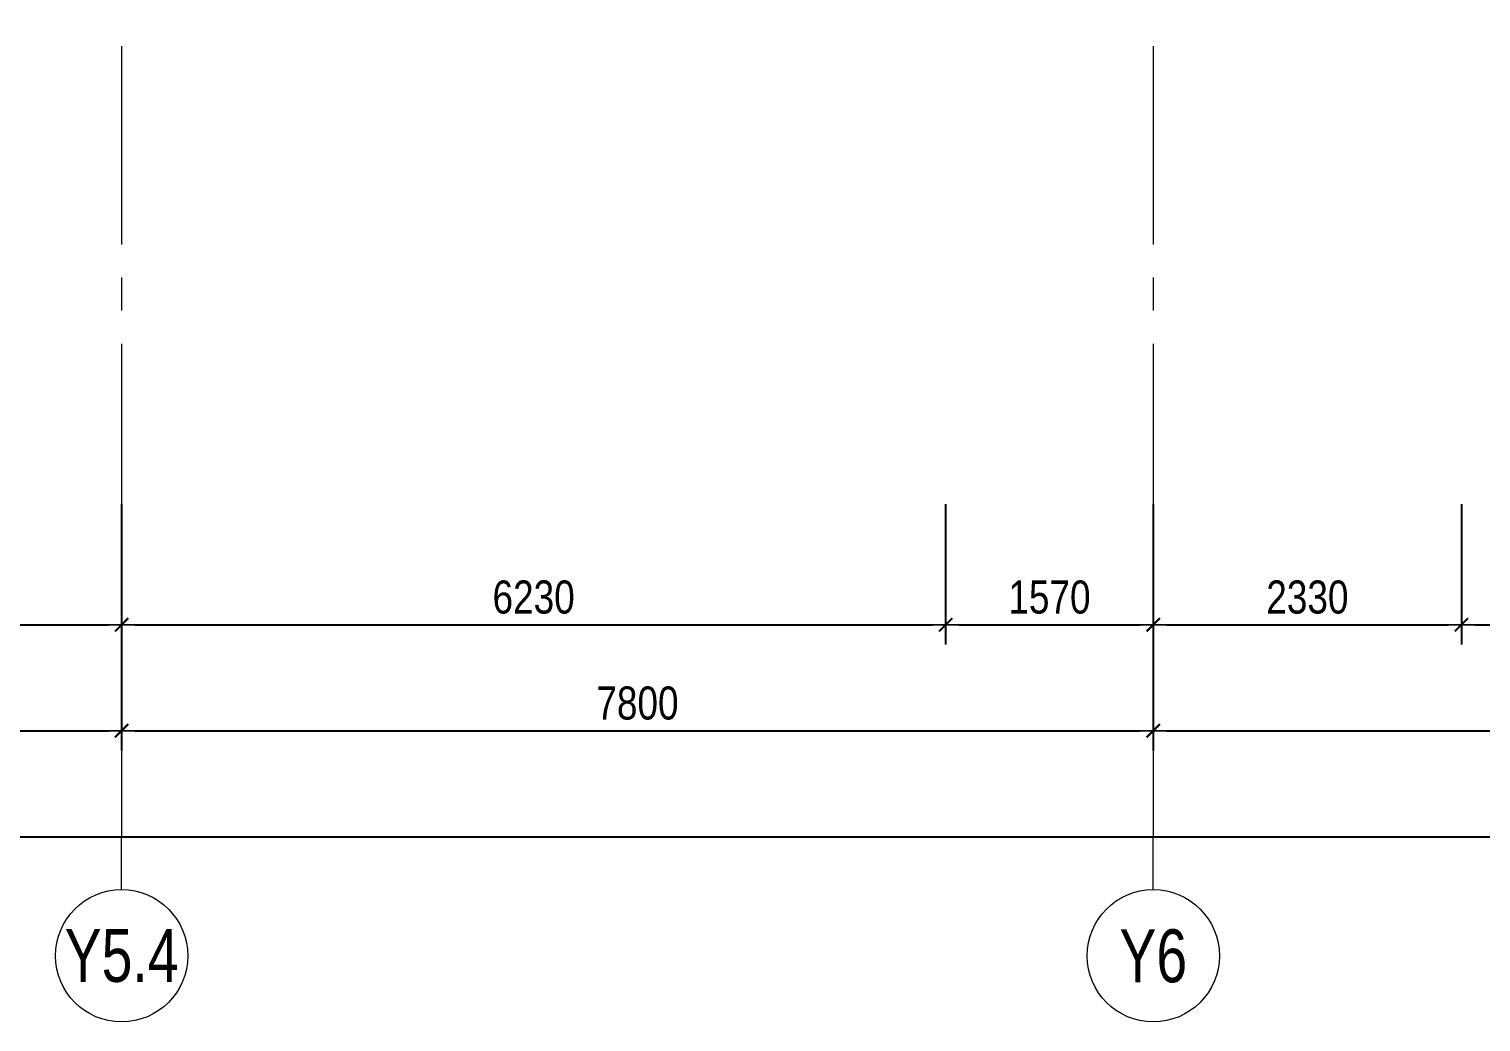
# Model space of a CAD drawing. Header units: millimetres. Extents: x -134772 to 596971, y -129535 to 35703.
# Drawn here: x 102808 to 113785, y -100469 to -92964 of the extents above; entities that cross this region are included whole.
import ezdxf
from ezdxf.enums import TextEntityAlignment as Align

# ---------------------------------------------------------------- set-up
doc = ezdxf.new("R2010")
doc.units = ezdxf.units.MM
doc.header["$MEASUREMENT"] = 0
doc.linetypes.add('POD_Grid$0$CENTER2', pattern=[1.125, 0.75, -0.125, 0.125, -0.125])
doc.layers.get('Defpoints').update_dxf_attribs({"color": 252})
for name, color, linetype, lineweight in [('NDC_S_DIM', 1, 'Continuous', 9), ('POD_Grid$0$NDC_S_AXIS', 5, 'POD_Grid$0$CENTER2', 13), ('POD_Grid$0$NDC_S_SYMBOL', 1, 'Continuous', 15), ('POD_Grid$0$NDC_S_TEXT SYMBOL', 7, 'Continuous', 20)]:
    doc.layers.add(name, color=color, linetype=linetype, lineweight=lineweight)
doc.styles.add('NDC_ARIAL', font='arial.ttf', dxfattribs={"width": 0.8})
doc.styles.add('POD_Grid$0$NDC_ANNO', font='', dxfattribs={"width": 0.8})
doc.styles.get('POD_Grid$0$NDC_ANNO').set_extended_font_data('Dotum')
doc.dimstyles.new('NDC_1-100', dxfattribs={"dimscale": 100, "dimtxt": 2.5, "dimasz": 1, "dimexe": 1.5, "dimexo": 0, "dimgap": 0.8, "dimtad": 1, "dimdec": 0, "dimdsep": 46, "dimtxsty": 'NDC_ARIAL', "dimblk": 'DIMMARK', "dimcen": 49999.938995, "dimdle": 1.5, "dimclrd": 1, "dimclre": 1, "dimclrt": 3, "dimadec": 0, "dimazin": 0, "dimtfac": 1, "dimtdec": 0, "dimtix": 1, "dimtmove": 2, "dimatfit": 3, "dimfxl": 1, "dimarcsym": 0})

# ---------------------------------------------------------------- blocks, each defined once
blk = doc.blocks.new('*U51')
at = {"layer": 'POD_Grid$0$NDC_S_SYMBOL'}
blk.add_line((0, 5), (0, 9), dxfattribs=at)
blk.add_circle((0, 0), 5, dxfattribs=at)
at = {"layer": 'POD_Grid$0$NDC_S_TEXT SYMBOL', "color": 7, "style": 'POD_Grid$0$NDC_ANNO', "width": 0.8}
blk.add_attdef('GRID', text='', height=4, dxfattribs=at).set_placement((0, 0), align=Align.MIDDLE)
blk = doc.blocks.new('DIMMARK')
at = {"layer": 'NDC_S_DIM', "color": 1}
blk.add_line((-1.5, 0), (1, 0), dxfattribs=at)
at = {"layer": 'NDC_S_DIM', "color": 2, "const_width": 0.15}
blk.add_lwpolyline([(-0.5, -0.5), (0.5, 0.5)], dxfattribs=at)
blk = doc.blocks.new('*D859')
at = {"layer": 'Defpoints', "color": 0, "transparency": 16777216}
for p in [(97408, -96556), (103508, -96556), (103508, -97467)]:
    blk.add_point(p, dxfattribs=at)
at = {"layer": 'NDC_S_DIM', "color": 1, "lineweight": -2, "transparency": 16777216}
for p, q in [((97408, -96556), (97408, -97617)), ((103508, -96556), (103508, -97617)), ((97508, -97467), (103408, -97467))]:
    blk.add_line(p, q, dxfattribs=at)
at = {"layer": 'NDC_S_DIM', "color": 1, "lineweight": -2, "transparency": 16777216, "xscale": 100, "yscale": 100, "zscale": 100, "rotation": 180}
blk.add_blockref('DIMMARK', (97408, -97467), dxfattribs=at)
at = {"layer": 'NDC_S_DIM', "color": 1, "lineweight": -2, "transparency": 16777216, "xscale": 100, "yscale": 100, "zscale": 100}
blk.add_blockref('DIMMARK', (103508, -97467), dxfattribs=at)
at = {"layer": 'NDC_S_DIM', "color": 3, "transparency": 16777216, "insert": (100458, -97259), "char_height": 250, "attachment_point": 5, "style": 'NDC_ARIAL'}
blk.add_mtext('6100', dxfattribs=at)
blk = doc.blocks.new('*D862')
at = {"layer": 'Defpoints', "color": 0, "transparency": 16777216}
for p in [(96008, -96556), (138208, -96556), (138208, -99069)]:
    blk.add_point(p, dxfattribs=at)
at = {"layer": 'NDC_S_DIM', "color": 1, "lineweight": -2, "transparency": 16777216}
for p, q in [((96008, -96556), (96008, -99219)), ((138208, -96556), (138208, -99219)), ((96108, -99069), (138108, -99069))]:
    blk.add_line(p, q, dxfattribs=at)
at = {"layer": 'NDC_S_DIM', "color": 1, "lineweight": -2, "transparency": 16777216, "xscale": 100, "yscale": 100, "zscale": 100, "rotation": 180}
blk.add_blockref('DIMMARK', (96008, -99069), dxfattribs=at)
at = {"layer": 'NDC_S_DIM', "color": 1, "lineweight": -2, "transparency": 16777216, "xscale": 100, "yscale": 100, "zscale": 100}
blk.add_blockref('DIMMARK', (138208, -99069), dxfattribs=at)
at = {"layer": 'NDC_S_DIM', "color": 3, "transparency": 16777216, "insert": (117108, -98861), "char_height": 250, "attachment_point": 5, "style": 'NDC_ARIAL'}
blk.add_mtext('42200', dxfattribs=at)
blk = doc.blocks.new('*D863')
at = {"layer": 'Defpoints', "color": 0, "transparency": 16777216}
for p in [(97408, -96556), (103508, -96556), (103508, -98268)]:
    blk.add_point(p, dxfattribs=at)
at = {"layer": 'NDC_S_DIM', "color": 1, "lineweight": -2, "transparency": 16777216}
for p, q in [((97408, -96556), (97408, -98418)), ((103508, -96556), (103508, -98418)), ((97508, -98268), (103408, -98268))]:
    blk.add_line(p, q, dxfattribs=at)
at = {"layer": 'NDC_S_DIM', "color": 1, "lineweight": -2, "transparency": 16777216, "xscale": 100, "yscale": 100, "zscale": 100, "rotation": 180}
blk.add_blockref('DIMMARK', (97408, -98268), dxfattribs=at)
at = {"layer": 'NDC_S_DIM', "color": 1, "lineweight": -2, "transparency": 16777216, "xscale": 100, "yscale": 100, "zscale": 100}
blk.add_blockref('DIMMARK', (103508, -98268), dxfattribs=at)
at = {"layer": 'NDC_S_DIM', "color": 3, "transparency": 16777216, "insert": (100458, -98060), "char_height": 250, "attachment_point": 5, "style": 'NDC_ARIAL'}
blk.add_mtext('6100', dxfattribs=at)
blk = doc.blocks.new('*D868')
at = {"layer": 'Defpoints', "color": 0, "transparency": 16777216}
for p in [(103508, -96556), (109738, -96556), (109738, -97467)]:
    blk.add_point(p, dxfattribs=at)
at = {"layer": 'NDC_S_DIM', "color": 1, "lineweight": -2, "transparency": 16777216}
for p, q in [((103508, -96556), (103508, -97617)), ((109738, -96556), (109738, -97617)), ((103608, -97467), (109638, -97467))]:
    blk.add_line(p, q, dxfattribs=at)
at = {"layer": 'NDC_S_DIM', "color": 1, "lineweight": -2, "transparency": 16777216, "xscale": 100, "yscale": 100, "zscale": 100, "rotation": 180}
blk.add_blockref('DIMMARK', (103508, -97467), dxfattribs=at)
at = {"layer": 'NDC_S_DIM', "color": 1, "lineweight": -2, "transparency": 16777216, "xscale": 100, "yscale": 100, "zscale": 100}
blk.add_blockref('DIMMARK', (109738, -97467), dxfattribs=at)
at = {"layer": 'NDC_S_DIM', "color": 3, "transparency": 16777216, "insert": (106623, -97259), "char_height": 250, "attachment_point": 5, "style": 'NDC_ARIAL'}
blk.add_mtext('6230', dxfattribs=at)
blk = doc.blocks.new('*D869')
at = {"layer": 'Defpoints', "color": 0, "transparency": 16777216}
for p in [(103508, -96556), (111308, -96556), (111308, -98268)]:
    blk.add_point(p, dxfattribs=at)
at = {"layer": 'NDC_S_DIM', "color": 1, "lineweight": -2, "transparency": 16777216}
for p, q in [((103508, -96556), (103508, -98418)), ((111308, -96556), (111308, -98418)), ((103608, -98268), (111208, -98268))]:
    blk.add_line(p, q, dxfattribs=at)
at = {"layer": 'NDC_S_DIM', "color": 1, "lineweight": -2, "transparency": 16777216, "xscale": 100, "yscale": 100, "zscale": 100, "rotation": 180}
blk.add_blockref('DIMMARK', (103508, -98268), dxfattribs=at)
at = {"layer": 'NDC_S_DIM', "color": 1, "lineweight": -2, "transparency": 16777216, "xscale": 100, "yscale": 100, "zscale": 100}
blk.add_blockref('DIMMARK', (111308, -98268), dxfattribs=at)
at = {"layer": 'NDC_S_DIM', "color": 3, "transparency": 16777216, "insert": (107408, -98060), "char_height": 250, "attachment_point": 5, "style": 'NDC_ARIAL'}
blk.add_mtext('7800', dxfattribs=at)
blk = doc.blocks.new('*D870')
at = {"layer": 'Defpoints', "color": 0, "transparency": 16777216}
for p in [(109738, -96556), (111308, -96556), (111308, -97467)]:
    blk.add_point(p, dxfattribs=at)
at = {"layer": 'NDC_S_DIM', "color": 1, "lineweight": -2, "transparency": 16777216}
for p, q in [((109738, -96556), (109738, -97617)), ((111308, -96556), (111308, -97617)), ((109838, -97467), (111208, -97467))]:
    blk.add_line(p, q, dxfattribs=at)
at = {"layer": 'NDC_S_DIM', "color": 1, "lineweight": -2, "transparency": 16777216, "xscale": 100, "yscale": 100, "zscale": 100, "rotation": 180}
blk.add_blockref('DIMMARK', (109738, -97467), dxfattribs=at)
at = {"layer": 'NDC_S_DIM', "color": 1, "lineweight": -2, "transparency": 16777216, "xscale": 100, "yscale": 100, "zscale": 100}
blk.add_blockref('DIMMARK', (111308, -97467), dxfattribs=at)
at = {"layer": 'NDC_S_DIM', "color": 3, "transparency": 16777216, "insert": (110523, -97259), "char_height": 250, "attachment_point": 5, "style": 'NDC_ARIAL'}
blk.add_mtext('1570', dxfattribs=at)
blk = doc.blocks.new('*D871')
at = {"layer": 'Defpoints', "color": 0, "transparency": 16777216}
for p in [(111308, -96556), (113638, -96556), (113638, -97467)]:
    blk.add_point(p, dxfattribs=at)
at = {"layer": 'NDC_S_DIM', "color": 1, "lineweight": -2, "transparency": 16777216}
for p, q in [((111308, -96556), (111308, -97617)), ((113638, -96556), (113638, -97617)), ((111408, -97467), (113538, -97467))]:
    blk.add_line(p, q, dxfattribs=at)
at = {"layer": 'NDC_S_DIM', "color": 1, "lineweight": -2, "transparency": 16777216, "xscale": 100, "yscale": 100, "zscale": 100, "rotation": 180}
blk.add_blockref('DIMMARK', (111308, -97467), dxfattribs=at)
at = {"layer": 'NDC_S_DIM', "color": 1, "lineweight": -2, "transparency": 16777216, "xscale": 100, "yscale": 100, "zscale": 100}
blk.add_blockref('DIMMARK', (113638, -97467), dxfattribs=at)
at = {"layer": 'NDC_S_DIM', "color": 3, "transparency": 16777216, "insert": (112473, -97259), "char_height": 250, "attachment_point": 5, "style": 'NDC_ARIAL'}
blk.add_mtext('2330', dxfattribs=at)
blk = doc.blocks.new('*D872')
at = {"layer": 'Defpoints', "color": 0, "transparency": 16777216}
for p in [(111308, -96556), (122908, -96556), (122908, -98268)]:
    blk.add_point(p, dxfattribs=at)
at = {"layer": 'NDC_S_DIM', "color": 1, "lineweight": -2, "transparency": 16777216}
for p, q in [((111308, -96556), (111308, -98418)), ((122908, -96556), (122908, -98418)), ((111408, -98268), (122808, -98268))]:
    blk.add_line(p, q, dxfattribs=at)
at = {"layer": 'NDC_S_DIM', "color": 1, "lineweight": -2, "transparency": 16777216, "xscale": 100, "yscale": 100, "zscale": 100, "rotation": 180}
blk.add_blockref('DIMMARK', (111308, -98268), dxfattribs=at)
at = {"layer": 'NDC_S_DIM', "color": 1, "lineweight": -2, "transparency": 16777216, "xscale": 100, "yscale": 100, "zscale": 100}
blk.add_blockref('DIMMARK', (122908, -98268), dxfattribs=at)
at = {"layer": 'NDC_S_DIM', "color": 3, "transparency": 16777216, "insert": (117108, -98060), "char_height": 250, "attachment_point": 5, "style": 'NDC_ARIAL'}
blk.add_mtext('11600', dxfattribs=at)
blk = doc.blocks.new('*D873')
at = {"layer": 'Defpoints', "color": 0, "transparency": 16777216}
for p in [(113638, -96556), (117538, -96556), (117538, -97467)]:
    blk.add_point(p, dxfattribs=at)
at = {"layer": 'NDC_S_DIM', "color": 1, "lineweight": -2, "transparency": 16777216}
for p, q in [((113638, -96556), (113638, -97617)), ((117538, -96556), (117538, -97617)), ((113738, -97467), (117438, -97467))]:
    blk.add_line(p, q, dxfattribs=at)
at = {"layer": 'NDC_S_DIM', "color": 1, "lineweight": -2, "transparency": 16777216, "xscale": 100, "yscale": 100, "zscale": 100, "rotation": 180}
blk.add_blockref('DIMMARK', (113638, -97467), dxfattribs=at)
at = {"layer": 'NDC_S_DIM', "color": 1, "lineweight": -2, "transparency": 16777216, "xscale": 100, "yscale": 100, "zscale": 100}
blk.add_blockref('DIMMARK', (117538, -97467), dxfattribs=at)
at = {"layer": 'NDC_S_DIM', "color": 3, "transparency": 16777216, "insert": (115588, -97259), "char_height": 250, "attachment_point": 5, "style": 'NDC_ARIAL'}
blk.add_mtext('3900', dxfattribs=at)

msp = doc.modelspace()

# ---------------------------------------------------------------- linework, layer by layer
at = {"layer": 'POD_Grid$0$NDC_S_AXIS', "ltscale": 2000}
for points in [[(103508, -81842.7), (103508, -99069)], [(111308, -81842.7), (111308, -99069)]]:
    msp.add_lwpolyline(points, dxfattribs=at)

# ---------------------------------------------------------------- block references
at = {"layer": 'POD_Grid$0$NDC_S_AXIS', "xscale": 100, "yscale": 100, "zscale": 100}
for p, values in [((103508, -99969), {'GRID': 'Y5.4'}), ((111308, -99969), {'GRID': 'Y6'})]:
    msp.add_blockref('*U51', p, dxfattribs=at).add_auto_attribs(values)

# ---------------------------------------------------------------- dimensions: what is measured, and where the dimension line sits
at = {"layer": 'NDC_S_DIM'}
for base, p1, p2, picture, middle in [((138208, -99069), (96008, -96555.7), (138208, -96555.7), '*D862', (117108, -98861.4)), ((103508, -97466.5), (97408, -96555.7), (103508, -96555.7), '*D859', (100458, -97258.9)), ((103508, -98267.8), (97408, -96555.7), (103508, -96555.7), '*D863', (100458, -98060.1)), ((109737.7, -97466.5), (103508, -96555.7), (109737.7, -96555.7), '*D868', (106622.9, -97258.8)), ((111308, -98267.8), (103508, -96555.7), (111308, -96555.7), '*D869', (107408, -98060.1)), ((111308, -97466.5), (109737.7, -96555.7), (111308, -96555.7), '*D870', (110522.9, -97258.9)), ((113637.9, -97466.5), (111308, -96555.7), (113637.9, -96555.7), '*D871', (112472.9, -97258.8)), ((122908, -98267.8), (111308, -96555.7), (122908, -96555.7), '*D872', (117108, -98060.1)), ((117538, -97466.5), (113637.9, -96555.7), (117538, -96555.7), '*D873', (115587.9, -97258.8))]:
    dim = msp.add_linear_dim(base=base, p1=p1, p2=p2, dimstyle='NDC_1-100', dxfattribs=at)
    dim.commit()
    dim.dimension.update_dxf_attribs({"geometry": picture, "text_midpoint": middle})

doc.saveas('drawing.dxf')
